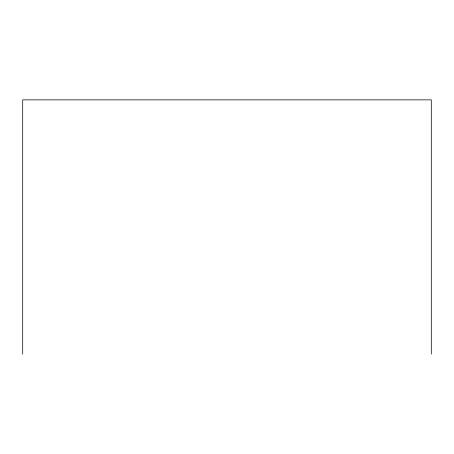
<?xml version="1.0" encoding="UTF-8"?>
<svg xmlns="http://www.w3.org/2000/svg" width="454" height="454" viewBox="0 0 454 454"><rect width="100%" height="100%" fill="white"/><g stroke="black" fill="none" stroke-linecap="round" stroke-linejoin="round"><path stroke-width="0.68" d="M431.3 354.137L431.3 99.863L22.7 99.863L22.7 354.137"/></g></svg>
